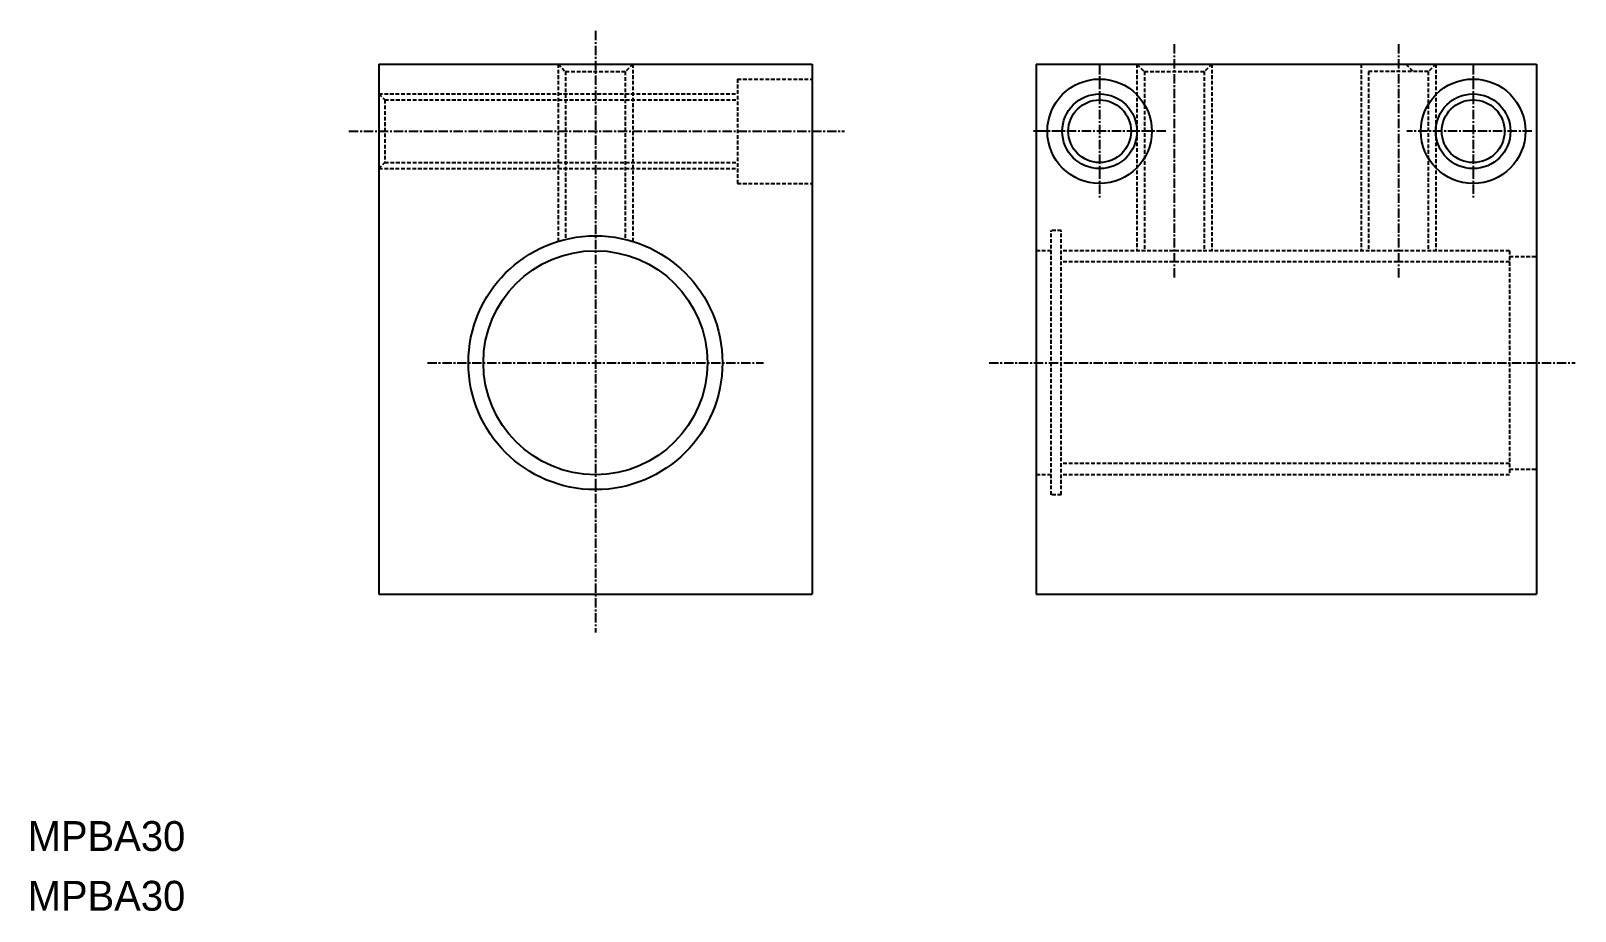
# Model space of a CAD drawing. Extents: x 10 to 217, y 10 to 128.
import ezdxf

# ---------------------------------------------------------------- set-up
doc = ezdxf.new("R2010")
doc.units = 0
doc.linetypes.add('CENTER', pattern=[2, 1.25, -0.25, 0.25, -0.25])
doc.linetypes.add('DASHED', pattern=[0.75, 0.5, -0.25])
doc.layers.get('0').update_dxf_attribs({"linetype": 'CONTINUOUS'})
doc.layers.add('CENTER', color=1, linetype='CENTER')

msp = doc.modelspace()

# ---------------------------------------------------------------- linework, layer by layer
at = {"color": 7, "linetype": 'CONTINUOUS'}
for p, q in [((57.01, 123.39), (115.01, 123.39)), ((57.01, 123.39), (57.01, 52.39)), ((71.51, 123.39), (71.51, 123.39)), ((86.01, 123.39), (86.01, 123.39)), ((115.01, 123.39), (115.01, 52.39)), ((145.01, 123.39), (145.01, 52.39)), ((145.01, 123.39), (212.01, 123.39)), ((212.01, 123.39), (212.01, 52.39)), ((57.01, 52.39), (115.01, 52.39)), ((145.01, 52.39), (212.01, 52.39))]:
    msp.add_line(p, q, dxfattribs=at)
at = {"color": 3, "linetype": 'DASHED'}
for p, q in [((81.01, 123.39), (81.01, 99.47)), ((81.01, 123.39), (82.01, 122.39)), ((82.01, 122.39), (82.01, 99.81)), ((82.01, 122.39), (90.01, 122.39)), ((91.01, 123.39), (90.01, 122.39)), ((90.01, 122.39), (90.01, 99.81)), ((91.01, 123.39), (91.01, 99.47)), ((158.51, 123.39), (158.51, 98.39)), ((158.51, 123.39), (159.51, 122.39)), ((159.51, 122.39), (159.51, 98.39)), ((159.51, 122.39), (167.51, 122.39)), ((168.51, 123.39), (167.51, 122.39)), ((167.51, 122.39), (167.51, 98.39)), ((168.51, 123.39), (168.51, 98.39)), ((188.51, 123.39), (188.51, 98.39)), ((189.51, 122.39), (189.51, 98.39)), ((197.51, 122.39), (189.51, 122.39)), ((194.51, 123.39), (195.51, 122.39)), ((198.51, 123.39), (197.51, 122.39)), ((197.51, 122.39), (197.51, 98.39)), ((198.51, 123.39), (198.51, 98.39)), ((105.01, 121.39), (105.01, 107.39)), ((105.01, 121.39), (115.01, 121.39)), ((57.01, 119.39), (105.01, 119.39)), ((57.01, 119.39), (57.81, 118.59)), ((57.81, 118.59), (105.01, 118.59)), ((57.81, 118.59), (57.81, 110.19)), ((57.01, 109.39), (57.81, 110.19)), ((57.81, 110.19), (105.01, 110.19)), ((57.01, 109.39), (105.01, 109.39)), ((105.01, 107.39), (115.01, 107.39)), ((147.03, 65.69), (147.03, 101.09)), ((148.38, 101.09), (147.03, 101.09)), ((148.38, 65.69), (148.38, 101.09)), ((147.03, 98.39), (145.01, 98.39)), ((208.38, 98.39), (148.38, 98.39)), ((208.38, 98.39), (208.38, 68.39)), ((208.38, 97.64), (212.01, 97.64)), ((208.38, 96.89), (148.38, 96.89)), ((147.03, 68.39), (145.01, 68.39)), ((208.38, 69.89), (148.38, 69.9)), ((208.38, 68.39), (148.38, 68.39)), ((208.38, 69.14), (212.01, 69.14)), ((148.38, 65.69), (147.03, 65.69))]:
    msp.add_line(p, q, dxfattribs=at)
at = {"color": 7, "linetype": 'CONTINUOUS'}
for centre, radius in [((153.51, 114.39), 7), ((203.51, 114.39), 7), ((153.51, 114.39), 4.2), ((203.51, 114.39), 4.2), ((86.01, 83.39), 17), ((86.01, 83.39), 15)]:
    msp.add_circle(centre, radius, dxfattribs=at)
at = {"color": 3}
for centre in [(153.51, 114.39), (203.51, 114.39)]:
    msp.add_circle(centre, 5, dxfattribs=at)
at = {"layer": 'CENTER', "color": 1, "linetype": 'CENTER'}
for p, q in [((86.01, 127.84), (86.01, 47.26)), ((163.51, 126.06), (163.51, 94.82)), ((193.51, 126.06), (193.51, 94.82)), ((153.51, 123.26), (153.51, 105.52)), ((203.51, 123.26), (203.51, 105.52)), ((53.02, 114.39), (119.35, 114.39)), ((162.38, 114.39), (144.65, 114.39)), ((211.38, 114.39), (194.65, 114.39)), ((63.52, 83.39), (108.5, 83.39)), ((138.71, 83.39), (217.16, 83.39))]:
    msp.add_line(p, q, dxfattribs=at)

# ---------------------------------------------------------------- texts
at = {"color": 7, "linetype": 'CONTINUOUS'}
for p in [(10, 18), (10, 10)]:
    msp.add_text('MPBA30', height=4, dxfattribs=at).set_placement(p)

doc.saveas('drawing.dxf')
